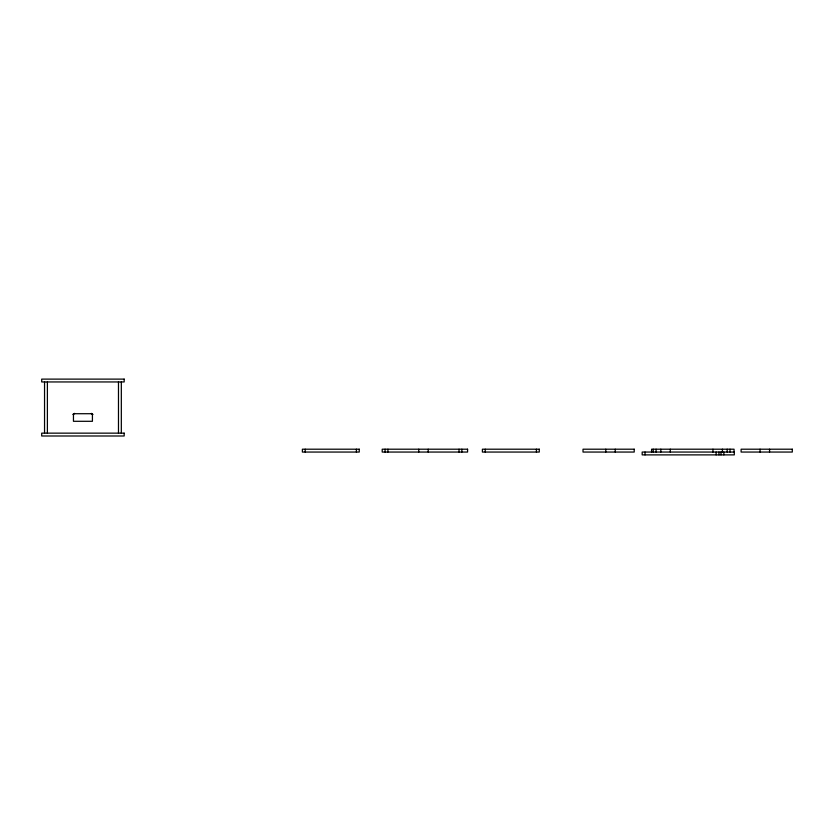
<?xml version="1.0" encoding="UTF-8"?>
<svg xmlns="http://www.w3.org/2000/svg" width="834" height="834" viewBox="0 0 834 834"><rect width="100%" height="100%" fill="white"/><g stroke="black" fill="none" stroke-linecap="round" stroke-linejoin="round"><path stroke-width="1.25" d="M769.553 449.203L769.553 452.049M760.066 449.203L760.066 452.049M734.056 452.049L734.056 449.203L651.583 449.203L651.583 452.049M730.021 449.203L730.021 452.049M727.175 449.203L727.175 452.049M723.86 452.049L723.86 454.884M722.432 449.203L722.432 452.049M721.014 452.049L721.014 454.884M718.96 452.049L718.96 454.884M716.125 452.049L716.125 454.884M712.955 449.203L712.955 452.049M670.296 449.203L670.296 452.049M660.82 449.203L660.82 452.049M656.077 449.203L656.077 452.049M653.231 449.203L653.231 452.049M645.026 452.049L645.026 454.884M615.252 449.203L615.252 452.049M605.776 449.203L605.776 452.049M536.429 449.203L536.429 452.049M485.242 449.203L485.242 452.049M461.859 449.203L461.859 452.049M459.023 449.203L459.023 452.049M428.207 449.203L428.207 452.049M418.731 449.203L418.731 452.049M387.925 449.203L387.925 452.049M385.079 449.203L385.079 452.049M356.41 449.203L356.41 452.049M305.213 449.203L305.213 452.049M121.326 381.951L121.326 433.148M118.48 381.951L118.48 433.148M47.392 381.951L47.392 433.148M44.546 381.951L44.546 433.148M74.518 413.341A2.273 1.605 0 0 1 72.912 414.477M92.97 414.477A2.273 1.605 0 0 1 91.354 413.341M124.172 379.116L41.7 379.116L41.7 381.951L124.172 381.951L124.172 379.116M92.418 413.716L73.455 413.716L73.455 421.295L92.418 421.295L92.418 413.716M124.172 433.148L41.7 433.148L41.7 435.994L124.172 435.994L124.172 433.148M359.245 449.203L302.377 449.203L302.377 452.049L359.245 452.049L359.245 449.203M467.582 449.203L382.212 449.203L382.212 452.049L467.582 452.049L467.582 449.203M539.275 449.203L482.396 449.203L482.396 452.049L539.275 452.049L539.275 449.203M634.215 449.203L583.018 449.203L583.018 452.049L634.215 452.049L634.215 449.203M792.3 449.203L741.113 449.203L741.113 452.049L792.3 452.049L792.3 449.203M734.306 452.049L642.18 452.049L642.18 454.884L734.306 454.884L734.306 452.049"/></g></svg>
